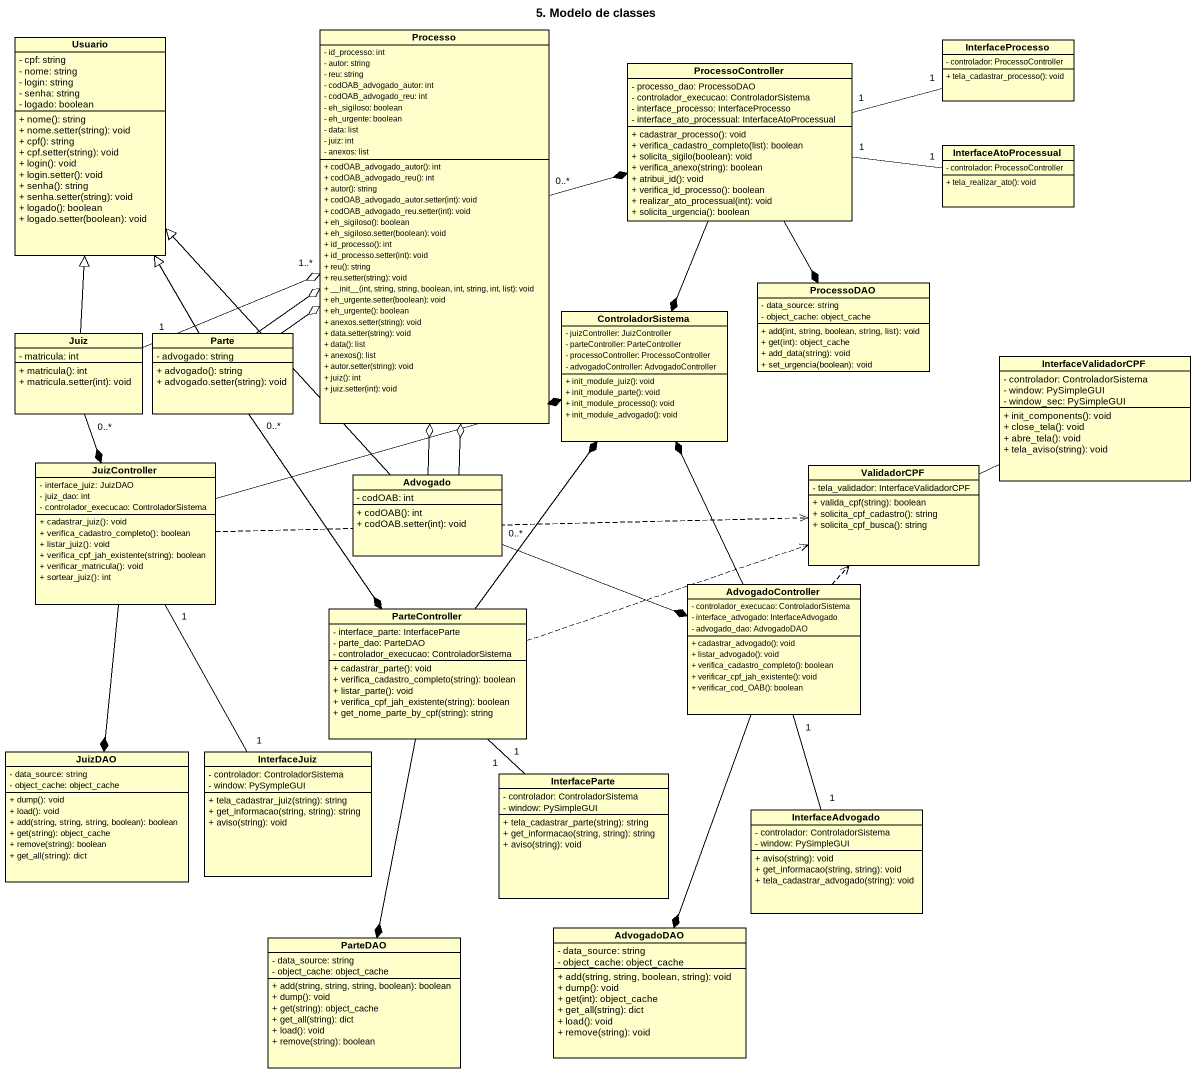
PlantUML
@startuml
title 5. Modelo de classes
hide circle
hide empty members
skinparam classAttributeIconSize 0
class Usuario {
  - cpf: string
  - nome: string
  - login: string
  - senha: string
  - logado: boolean
  + nome(): string
  + nome.setter(string): void
  + cpf(): string
  + cpf.setter(string): void
  + login(): void
  + login.setter(): void
  + senha(): string
  + senha.setter(string): void
  + logado(): boolean
  + logado.setter(boolean): void
}
class Processo {
  - id_processo: int
  - autor: string
  - reu: string
  - codOAB_advogado_autor: int
  - codOAB_advogado_reu: int
  - eh_sigiloso: boolean
  - eh_urgente: boolean
  - data: list
  - juiz: int
  - anexos: list
  + codOAB_advogado_autor(): int
  + codOAB_advogado_reu(): int
  + autor(): string
  + codOAB_advogado_autor.setter(int): void
  + codOAB_advogado_reu.setter(int): void
  + eh_sigiloso(): boolean
  + eh_sigiloso.setter(boolean): void
  + id_processo(): int
  + id_processo.setter(int): void
  + reu(): string
  + reu.setter(string): void
  + ~__init~__(int, string, string, boolean, int, string, int, list): void
  + eh_urgente.setter(boolean): void
  + eh_urgente(): boolean
  + anexos.setter(string): void
  + data.setter(string): void
  + data(): list
  + anexos(): list
  + autor.setter(string): void
  + juiz(): int
  + juiz.setter(int): void
}
class InterfaceProcesso {
  - controlador: ProcessoController
  + tela_cadastrar_processo(): void
}
class ProcessoController {
  - processo_dao: ProcessoDAO
  - controlador_execucao: ControladorSistema
  - interface_processo: InterfaceProcesso
  - interface_ato_processual: InterfaceAtoProcessual
  + cadastrar_processo(): void
  + verifica_cadastro_completo(list): boolean
  + solicita_sigilo(boolean): void
  + verifica_anexo(string): boolean
  + atribui_id(): void
  + verifica_id_processo(): boolean
  + realizar_ato_processual(int): void
  + solicita_urgencia(): boolean
}
class InterfaceAtoProcessual {
  - controlador: ProcessoController
  + tela_realizar_ato(): void
}
class ControladorSistema {
  - juizController: JuizController
  - parteController: ParteController
  - processoController: ProcessoController
  - advogadoController: AdvogadoController
  + init_module_juiz(): void
  + init_module_parte(): void
  + init_module_processo(): void
  + init_module_advogado(): void
}
class ProcessoDAO {
  - data_source: string
  - object_cache: object_cache
  + add(int, string, boolean, string, list): void
  + get(int): object_cache
  + add_data(string): void
  + set_urgencia(boolean): void
}
class Juiz {
  - matricula: int
  + matricula(): int
  + matricula.setter(int): void
}
class Parte {
  - advogado: string
  + advogado(): string
  + advogado.setter(string): void
}
class InterfaceValidadorCPF {
  - controlador: ControladorSistema
  - window: PySimpleGUI
  - window_sec: PySimpleGUI
  + init_components(): void
  + close_tela(): void
  + abre_tela(): void
  + tela_aviso(string): void
}
class JuizController {
  - interface_juiz: JuizDAO
  - juiz_dao: int
  - controlador_execucao: ControladorSistema
  + cadastrar_juiz(): void
  + verifica_cadastro_completo(): boolean
  + listar_juiz(): void
  + verifica_cpf_jah_existente(string): boolean
  + verificar_matricula(): void
  + sortear_juiz(): int
}
class Advogado {
  - codOAB: int
  + codOAB(): int
  + codOAB.setter(int): void
}
class ValidadorCPF {
  - tela_validador: InterfaceValidadorCPF
  + valida_cpf(string): boolean
  + solicita_cpf_cadastro(): string
  + solicita_cpf_busca(): string
}
class AdvogadoController {
  - controlador_execucao: ControladorSistema
  - interface_advogado: InterfaceAdvogado
  - advogado_dao: AdvogadoDAO
  + cadastrar_advogado(): void
  + listar_advogado(): void
  + verifica_cadastro_completo(): boolean
  + verificar_cpf_jah_existente(): void
  + verificar_cod_OAB(): boolean
}
class ParteController {
  - interface_parte: InterfaceParte
  - parte_dao: ParteDAO
  - controlador_execucao: ControladorSistema
  + cadastrar_parte(): void
  + verifica_cadastro_completo(string): boolean
  + listar_parte(): void
  + verifica_cpf_jah_existente(string): boolean
  + get_nome_parte_by_cpf(string): string
}
class JuizDAO {
  - data_source: string
  - object_cache: object_cache
  + dump(): void
  + load(): void
  + add(string, string, string, boolean): boolean
  + get(string): object_cache
  + remove(string): boolean
  + get_all(string): dict
}
class InterfaceJuiz {
  - controlador: ControladorSistema
  - window: PySympleGUI
  + tela_cadastrar_juiz(string): string
  + get_informacao(string, string): string
  + aviso(string): void
}
class InterfaceParte {
  - controlador: ControladorSistema
  - window: PySimpleGUI
  + tela_cadastrar_parte(string): string
  + get_informacao(string, string): string
  + aviso(string): void
}
class InterfaceAdvogado {
  - controlador: ControladorSistema
  - window: PySimpleGUI
  + aviso(string): void
  + get_informacao(string, string): void
  + tela_cadastrar_advogado(string): void
}
class ParteDAO {
  - data_source: string
  - object_cache: object_cache
  + add(string, string, string, boolean): boolean
  + dump(): void
  + get(string): object_cache
  + get_all(string): dict
  + load(): void
  + remove(string): boolean
}
class AdvogadoDAO {
  - data_source: string
  - object_cache: object_cache
  + add(string, string, boolean, string): void
  + dump(): void
  + get(int): object_cache
  + get_all(string): dict
  + load(): void
  + remove(string): void
}
Processo "0..*" -right-* ProcessoController
ProcessoController "1" -right- "1" InterfaceProcesso
ProcessoController "1" -right- "1" InterfaceAtoProcessual
ProcessoController --* ControladorSistema
ProcessoController --* ProcessoDAO
Juiz -up-|> Usuario
Juiz "1" -right-o "1..*" Processo
Juiz "0..*" --* JuizController
Parte -up-|> Usuario
Parte -up-o Processo
Parte -up-o Processo
Parte "0..*" --* ParteController
InterfaceValidadorCPF -left- ValidadorCPF
JuizController -right-* ControladorSistema
JuizController .right.> ValidadorCPF
JuizController --* JuizDAO
Advogado -up-|> Usuario
Advogado -up-o Processo
Advogado -up-o Processo
Advogado "0..*" -right-* AdvogadoController
AdvogadoController -up-* ControladorSistema
AdvogadoController .up.> ValidadorCPF
AdvogadoController --* AdvogadoDAO
ParteController -up-* ControladorSistema
ParteController .right.> ValidadorCPF
ParteController --* ParteDAO
InterfaceJuiz "1" -up- "1" JuizController
InterfaceParte "1" -up- "1" ParteController
InterfaceAdvogado "1" -up- "1" AdvogadoController
@enduml
